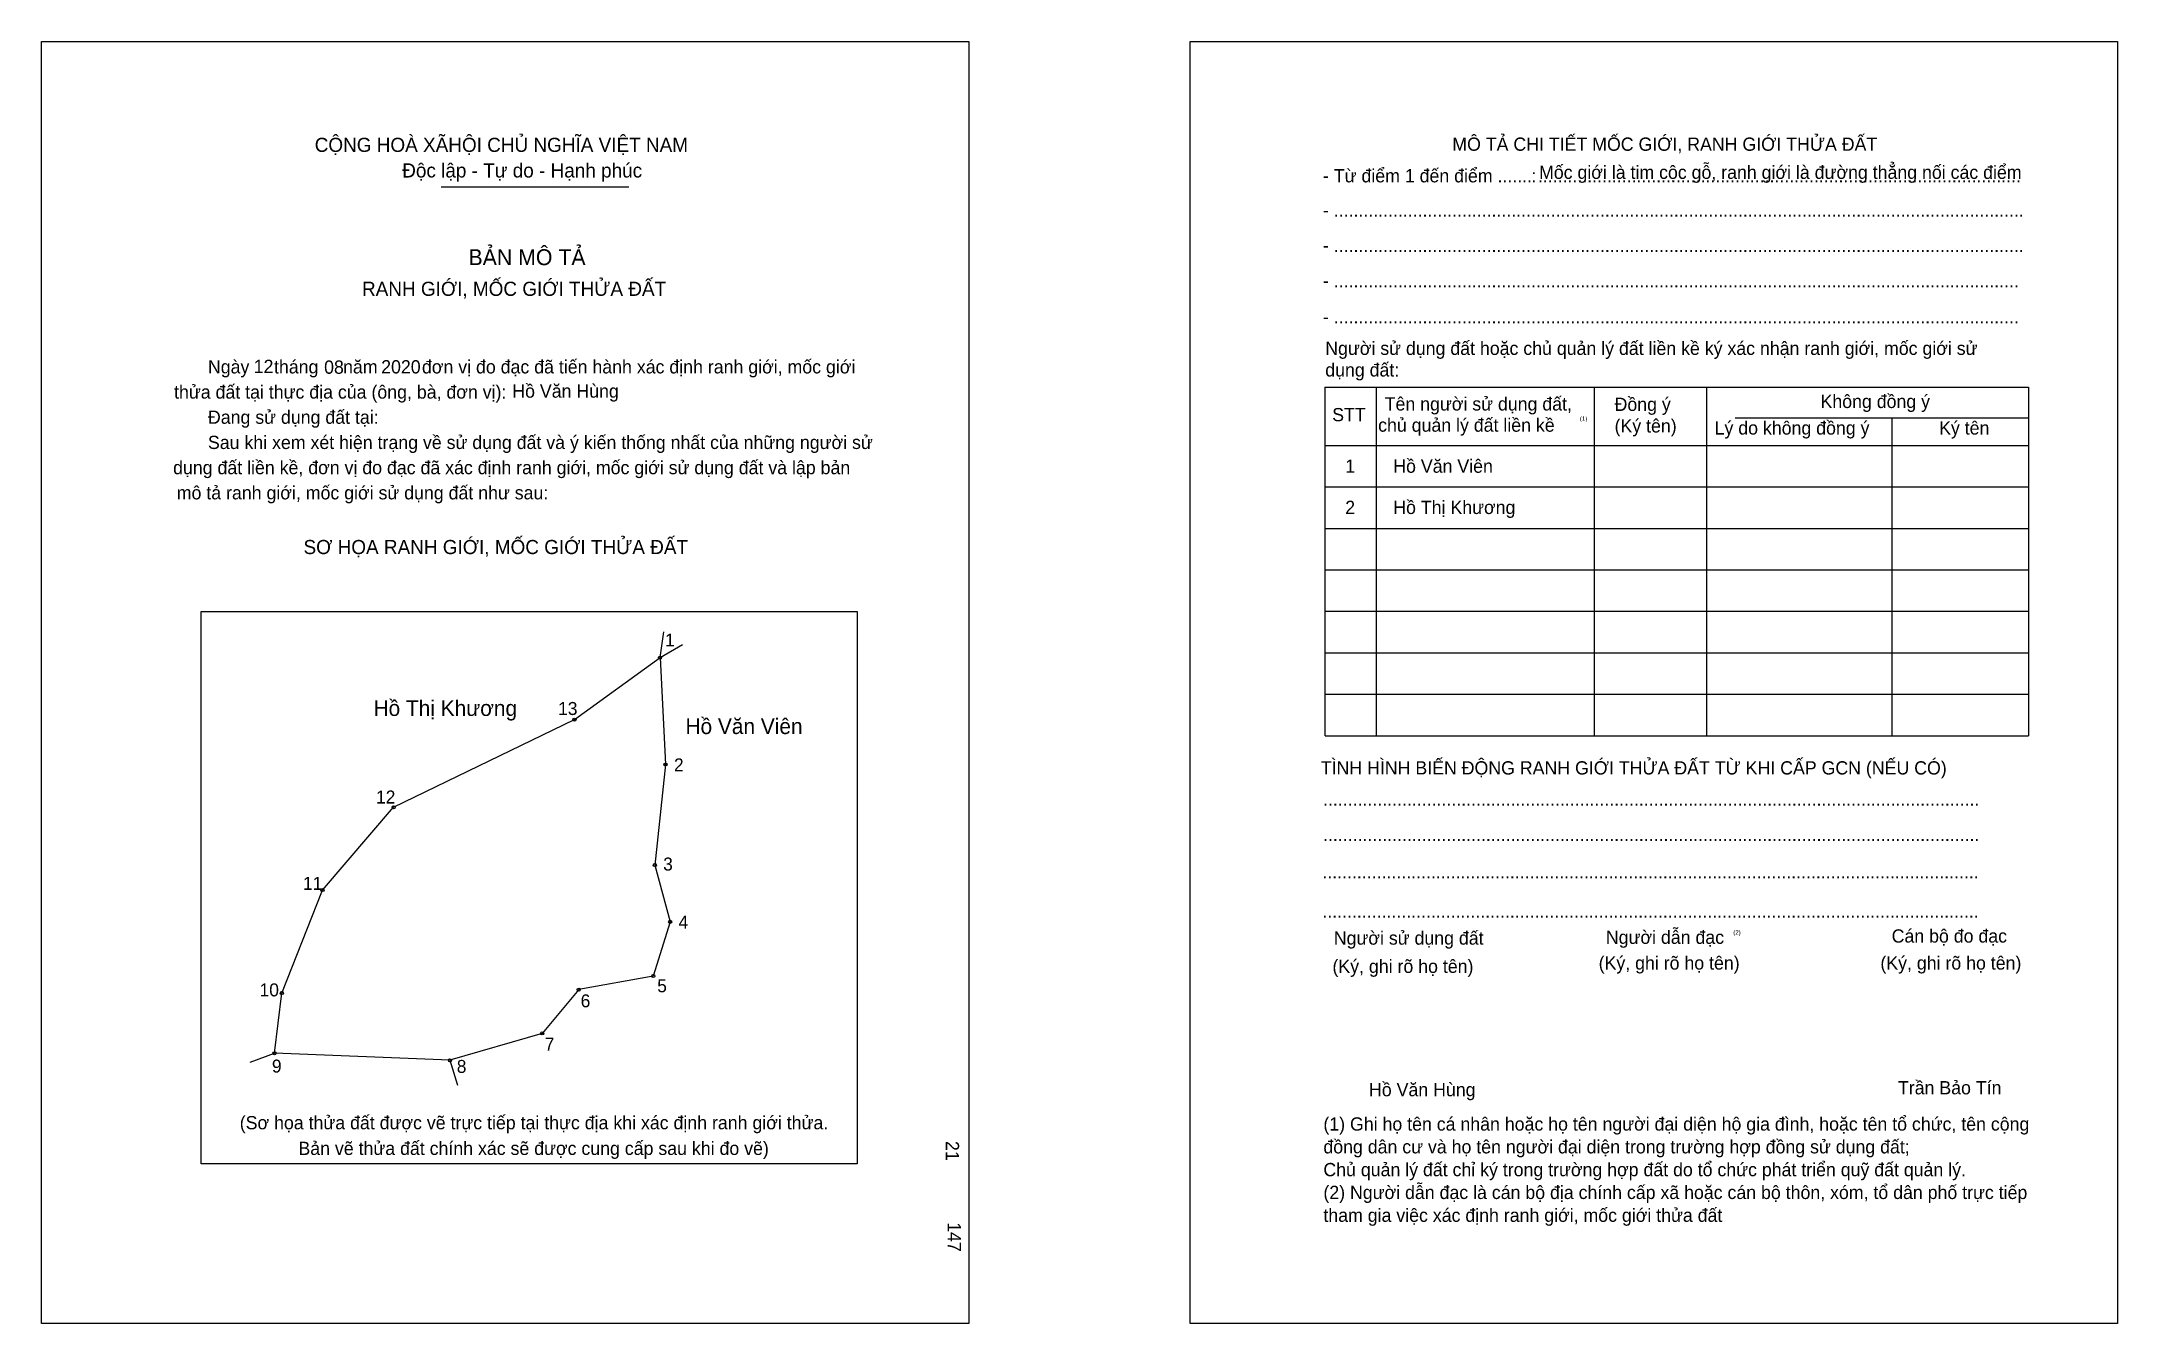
# Model space of a CAD drawing. Extents: x 547008 to 547469, y 1824750 to 1825034.
import ezdxf

# ---------------------------------------------------------------- set-up
doc = ezdxf.new("R2010")
doc.units = 0
for name, color, linetype in [('bmtKhungInTrang1', 7, 'Continuous'), ('bmtKhungInTrang2', 7, 'Continuous'), ('bmtNoiDung', 7, 'Continuous'), ('bmtTemplate', 7, 'Continuous'), ('CanhThua', 7, 'Continuous'), ('MocDinhThua', 7, 'Continuous'), ('RauThua', 7, 'Continuous'), ('SoHieuDinhThua', 7, 'Continuous'), ('TenChuLanCan', 7, 'Continuous')]:
    doc.layers.add(name, color=color, linetype=linetype)

msp = doc.modelspace()

# ---------------------------------------------------------------- linework, layer by layer
at = {"layer": 'bmtKhungInTrang1'}
msp.add_lwpolyline([(547008.47, 1825034.32), (547214.25, 1825034.32), (547214.25, 1824749.69), (547008.47, 1824749.69)], close=True, dxfattribs=at)
at = {"layer": 'bmtKhungInTrang2'}
msp.add_lwpolyline([(547263.33, 1825034.32), (547469.11, 1825034.32), (547469.11, 1824749.69), (547263.33, 1824749.69)], close=True, dxfattribs=at)
at = {"layer": 'bmtTemplate'}
for p, q in [((547097.15, 1825002.06), (547138.76, 1825002.06)), ((547304.61, 1824957.55), (547304.61, 1824880.17)), ((547353.02, 1824957.55), (547353.02, 1824880.17)), ((547377.92, 1824957.64), (547377.92, 1824880.17)), ((547449.4, 1824957.55), (547449.4, 1824880.17)), ((547384.24, 1824950.73), (547449.4, 1824950.73)), ((547293.32, 1824944.65), (547449.4, 1824944.65)), ((547293.32, 1824935.44), (547449.4, 1824935.44)), ((547293.32, 1824926.23), (547449.4, 1824926.23)), ((547293.32, 1824917.02), (547449.4, 1824917.02)), ((547293.32, 1824907.81), (547449.4, 1824907.81)), ((547293.32, 1824898.59), (547449.4, 1824898.59)), ((547293.32, 1824889.38), (547449.4, 1824889.38)), ((547293.32, 1824880.17), (547449.4, 1824880.17))]:
    msp.add_line(p, q, dxfattribs=at)
for points in [[(547293.22, 1824957.55), (547449.4, 1824957.55)], [(547293.22, 1824957.55), (547293.22, 1824880.17)], [(547419.03, 1824950.64), (547419.03, 1824880.17)]]:
    msp.add_lwpolyline(points, dxfattribs=at)
msp.add_lwpolyline([(547043.88, 1824785.14), (547043.88, 1824907.8), (547189.48, 1824907.8), (547189.48, 1824785.14)], close=True, dxfattribs=at)
at = {"layer": 'CanhThua'}
for p, q in [((547126.74, 1824883.76), (547145.72, 1824897.53)), ((547145.72, 1824897.53), (547146.94, 1824873.8)), ((547086.59, 1824864.3), (547126.74, 1824883.76)), ((547146.94, 1824873.8), (547144.56, 1824851.48)), ((547070.82, 1824845.92), (547086.59, 1824864.3)), ((547144.56, 1824851.48), (547147.96, 1824838.87)), ((547061.8, 1824823.06), (547070.82, 1824845.92)), ((547147.96, 1824838.87), (547144.21, 1824826.84)), ((547144.21, 1824826.84), (547127.68, 1824823.82)), ((547060.18, 1824809.69), (547061.8, 1824823.06)), ((547127.68, 1824823.82), (547119.57, 1824814.11)), ((547119.57, 1824814.11), (547099.11, 1824808.14)), ((547099.11, 1824808.14), (547060.18, 1824809.69))]:
    msp.add_line(p, q, dxfattribs=at)
at = {"layer": 'MocDinhThua'}
for centre in [(547145.72, 1824897.53), (547126.74, 1824883.76), (547146.94, 1824873.8), (547086.59, 1824864.3), (547144.56, 1824851.48), (547070.82, 1824845.92), (547147.96, 1824838.87), (547144.21, 1824826.84), (547061.8, 1824823.06), (547127.68, 1824823.82), (547119.57, 1824814.11), (547060.18, 1824809.69), (547099.11, 1824808.14)]:
    msp.add_circle(centre, 0.346, dxfattribs=at)
at = {"layer": 'RauThua'}
for p, q in [((547145.72, 1824897.53), (547146.56, 1824903.24)), ((547145.72, 1824897.53), (547150.67, 1824900.43)), ((547054.8, 1824807.7), (547060.18, 1824809.69)), ((547099.11, 1824808.14), (547100.8, 1824802.62))]:
    msp.add_line(p, q, dxfattribs=at)

# ---------------------------------------------------------------- texts
at = {"layer": 'bmtNoiDung'}
for s, height, p in [('12', 2.944, (547055.56, 1824960.72)), ('08', 2.944, (547071.18, 1824960.55)), ('2020', 2.944, (547083.84, 1824960.62)), ('Hồ Văn Hùng', 2.9444, (547112.93, 1824955.24)), ('1', 2.94, (547297.75, 1824938.57)), ('Hồ Văn Viên ', 2.9444, (547308.41, 1824938.57)), ('2', 2.94, (547297.75, 1824929.41)), ('Hồ Thị Khương ', 2.9444, (547308.41, 1824929.41)), ('Hồ Văn Hùng', 2.9444, (547303.03, 1824800.14))]:
    msp.add_text(s, height=height, dxfattribs=at).set_placement(p)
for s, p in [('21', (547209.13, 1824790.21)), ('147', (547209.55, 1824772.19))]:
    msp.add_text(s, height=2.944, rotation=270, dxfattribs=at).set_placement(p)
at = {"layer": 'bmtTemplate'}
for s, height, p in [('CỘNG HOÀ XÃHỘI CHỦ NGHĨA VIỆT NAM', 3.1406, (547069.09, 1825009.8)), ('MÔ TẢ CHI TIẾT MỐC GIỚI, RANH GIỚI THỬA ĐẤT', 2.9432, (547321.51, 1825010.05)), ('Độc lập - Tự do - Hạnh phúc', 3.1406, (547088.51, 1825004.12)), ('- Từ điểm 1 đến điểm .......', 2.9432, (547292.82, 1825003.04)), ('Mốc giới là tim cộc gỗ, ranh giới là đường thẳng nối các điểm', 2.9432, (547340.76, 1825003.81)), (':', 2.94, (547339.06, 1825003.04)), ('..................................................................................................', 2.9432, (547340.51, 1825003.04)), ('- ............................................................................................................................................', 2.94324, (547292.82, 1824995.41)), ('BẢN MÔ TẢ', 3.533, (547103.21, 1824984.66)), ('- ............................................................................................................................................', 2.94324, (547292.82, 1824987.58)), ('RANH GIỚI, MỐC GIỚI THỬA ĐẤT', 3.1406, (547079.59, 1824977.84)), ('- ...........................................................................................................................................', 2.94324, (547292.82, 1824979.75)), ('- ...........................................................................................................................................', 2.94324, (547292.82, 1824971.73)), ('Người sử dụng đất hoặc chủ quản lý đất liền kề ký xác nhận ranh giới, mốc giới sử', 2.9432, (547293.32, 1824964.73)), ('Ngày     tháng     năm         đơn vị đo đạc đã tiến hành xác định ranh giới, mốc giới ', 2.9444, (547045.4, 1824960.62)), ('dụng đất:', 2.943, (547293.32, 1824959.94)), ('thửa đất tại thực địa của (ông, bà, đơn vị):', 2.9444, (547037.89, 1824955.03)), ('Tên người sử dụng đất,', 2.9432, (547306.51, 1824952.39)), ('Đồng ý', 2.943, (547357.52, 1824952.3)), ('Không đồng ý', 2.9432, (547403.22, 1824952.94)), ('Đang sử dụng đất tại:', 2.9444, (547045.4, 1824949.44)), ('STT', 2.943, (547294.86, 1824950)), ('chủ quản lý đất liền kề', 2.9432, (547305.06, 1824947.68)), ('(1)', 0.981, (547349.83, 1824950.1)), ('Sau khi xem xét hiện trạng về sử dụng đất và ý kiến thống nhất của những người sử ', 2.9444, (547045.4, 1824943.84)), ('(Ký tên)', 2.943, (547357.52, 1824947.51)), ('Lý do không đồng ý', 2.9432, (547379.72, 1824947.05)), ('Ký tên', 2.943, (547429.53, 1824947.05)), ('dụng đất liền kề, đơn vị đo đạc đã xác định ranh giới, mốc giới sử dụng đất và lập bản', 2.9444, (547037.67, 1824938.25)), ('mô tả ranh giới, mốc giới sử dụng đất như sau:', 2.9444, (547038.48, 1824932.66)), ('SƠ HỌA RANH GIỚI, MỐC GIỚI THỬA ĐẤT', 3.1406, (547066.61, 1824920.51)), ('TÌNH HÌNH BIẾN ĐỘNG RANH GIỚI THỬA ĐẤT TỪ KHI CẤP GCN (NẾU CÓ)', 2.9432, (547292.33, 1824871.58)), ('.....................................................................................................................................', 2.94765, (547292.82, 1824864.66)), ('.....................................................................................................................................', 2.94765, (547292.82, 1824856.83)), ('.....................................................................................................................................', 2.94765, (547292.67, 1824848.54)), ('.....................................................................................................................................', 2.94765, (547292.67, 1824839.78)), ('Người sử dụng đất', 2.9432, (547295.22, 1824833.8)), ('Người dẫn đạc', 2.9432, (547355.59, 1824833.98)), ('(2)', 0.981, (547383.86, 1824836.01)), ('Cán bộ đo đạc', 2.9432, (547419, 1824834.26)), ('(Ký, ghi rõ họ tên)', 2.9432, (547353.99, 1824828.27)), ('(Ký, ghi rõ họ tên)', 2.9432, (547416.5, 1824828.27)), ('(Ký, ghi rõ họ tên)', 2.9432, (547294.92, 1824827.53)), ('Trần Bảo Tín', 2.9432, (547420.4, 1824800.57)), ('(Sơ họa thửa đất được vẽ trực tiếp tại thực địa khi xác định ranh giới thửa.', 2.9444, (547052.46, 1824792.81)), ('(1) Ghi họ tên cá nhân hoặc họ tên người đại diện hộ gia đình, hoặc tên tổ chức, tên cộng', 2.9432, (547292.91, 1824792.52)), ('Bản vẽ thửa đất chính xác sẽ được cung cấp sau khi đo vẽ)', 2.9444, (547065.48, 1824787.11)), ('đồng dân cư và họ tên người đại diện trong trường hợp đồng sử dụng đất;', 2.9432, (547292.91, 1824787.46)), ('Chủ quản lý đất chỉ ký trong trường hợp đất do tổ chức phát triển quỹ đất quản lý.', 2.9432, (547292.91, 1824782.39)), ('(2) Người dẫn đạc là cán bộ địa chính cấp xã hoặc cán bộ thôn, xóm, tổ dân phố trực tiếp', 2.9432, (547292.91, 1824777.33)), ('tham gia việc xác định ranh giới, mốc giới thửa đất', 2.9432, (547292.91, 1824772.26))]:
    msp.add_text(s, height=height, dxfattribs=at).set_placement(p)
at = {"layer": 'SoHieuDinhThua'}
for s, height, p in [('1', 2.88, (547146.84, 1824900)), ('13', 2.884, (547123.11, 1824884.79)), ('2', 2.88, (547148.81, 1824872.28)), ('12', 2.884, (547082.7, 1824865.14)), ('3', 2.88, (547146.41, 1824850.26)), ('11', 2.884, (547066.48, 1824845.97)), ('4', 2.88, (547149.82, 1824837.38)), ('10', 2.884, (547056.86, 1824822.32)), ('6', 2.88, (547128.1, 1824819.89)), ('5', 2.88, (547145.09, 1824823.24)), ('7', 2.88, (547120.12, 1824810.26)), ('9', 2.88, (547059.6, 1824805.4)), ('8', 2.88, (547100.61, 1824805.33))]:
    msp.add_text(s, height=height, dxfattribs=at).set_placement(p)
at = {"layer": 'TenChuLanCan'}
for s, p in [('Hồ Thị Khương', (547082.14, 1824884.58)), ('Hồ Văn Viên', (547151.36, 1824880.56))]:
    msp.add_text(s, height=3.4607, dxfattribs=at).set_placement(p)

doc.saveas('drawing.dxf')
